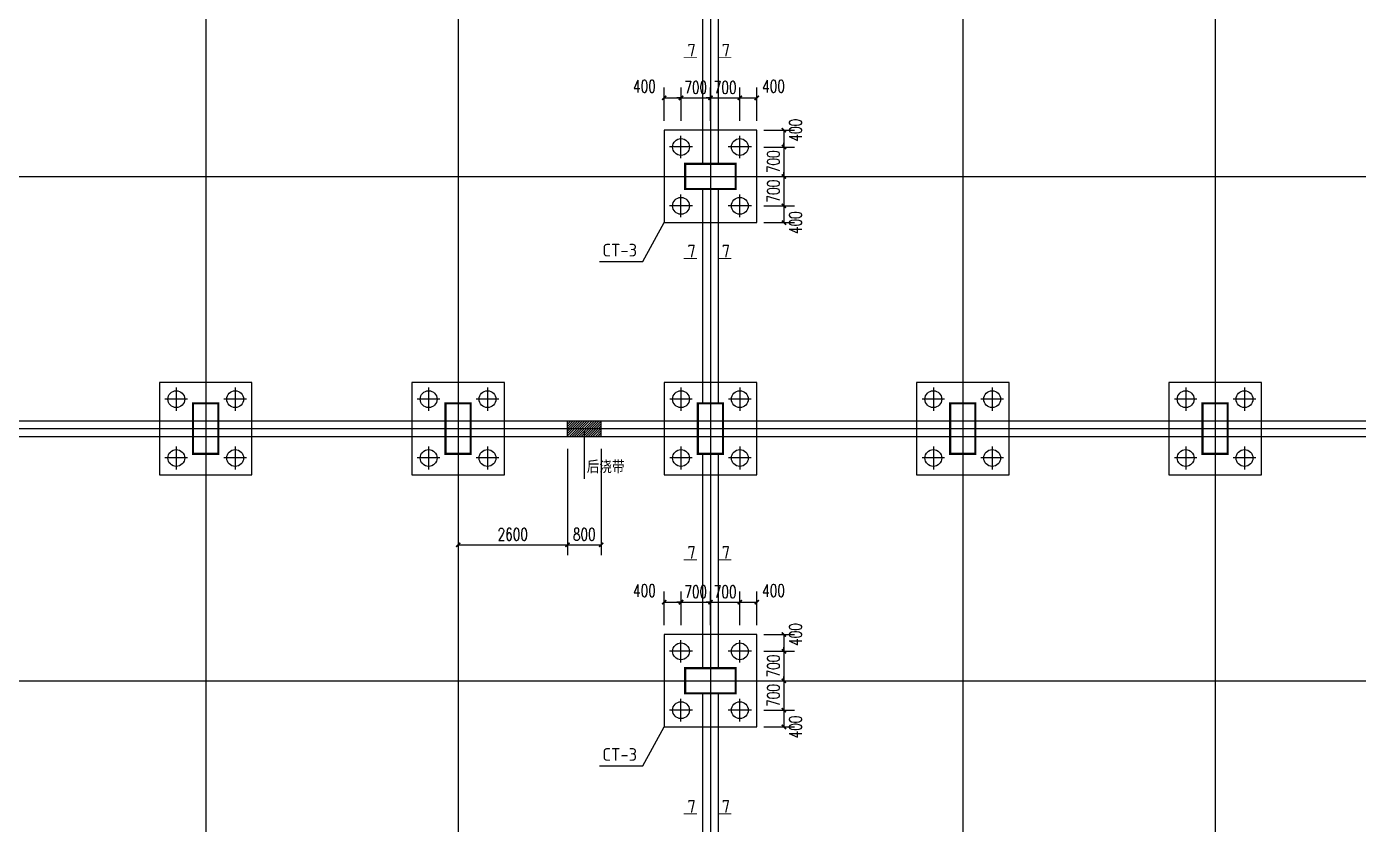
# Model space of a CAD drawing. Extents: x -73672 to 366960, y -527333 to 140666.
# Drawn here: x 35201 to 66865, y 13209 to 32192 of the extents above; entities that cross this region are included whole.
import ezdxf
from ezdxf.enums import TextEntityAlignment as Align

# ---------------------------------------------------------------- set-up
doc = ezdxf.new("R2010")
doc.units = 0
doc.header["$LTSCALE"] = 1000
doc.header["$MEASUREMENT"] = 0
for name, color, linetype in [('AXIS', 3, 'Continuous'), ('COLUMN', 9, 'Continuous'), ('E_WINDOW', 4, 'Continuous'), ('NUM', 3, 'Continuous'), ('WALL', 9, 'Continuous'), ('建-尺寸', 3, 'Continuous')]:
    doc.layers.add(name, color=color, linetype=linetype)
doc.styles.add('A-DIM_T3', font='SIMPLEX', dxfattribs={"width": 0.705882, "bigfont": 'GBCBIG'})
doc.styles.add('TSSD_Norm', font='Tssdeng.shx', dxfattribs={"bigfont": 'hztxt.shx'})
doc.dimstyles.new('A-DIM-100', dxfattribs={"dimtxt": 297.5, "dimasz": 100, "dimexe": 250, "dimexo": 300, "dimgap": 100, "dimtad": 1, "dimdec": 0, "dimzin": 0, "dimdsep": 46, "dimtxsty": 'A-DIM_T3', "dimblk": 'ARCHTICK', "dimcen": 0.09, "dimclrt": 7, "dimazin": 2, "dimtfac": 1, "dimtdec": 0, "dimtix": 1, "dimtmove": 2, "dimatfit": 3, "dimfxl": 0, "dimtolj": 1, "dimtzin": 0, "dimarcsym": 0})

# ---------------------------------------------------------------- blocks, each defined once
blk = doc.blocks.new('_ArchTick')
at = {"color": 0, "linetype": 'ByBlock', "const_width": 0.4}
blk.add_lwpolyline([(-0.5, -0.5), (0.5, 0.5)], dxfattribs=at)
blk = doc.blocks.new('*D9179')
at = {"layer": 'Defpoints', "color": 0}
for p in [(45460, 22442), (48060, 22442), (48060, 19862)]:
    blk.add_point(p, dxfattribs=at)
at = {"layer": '建-尺寸', "color": 0, "lineweight": -2}
for p, q in [((45460, 22142), (45460, 19612)), ((48060, 22142), (48060, 19612)), ((45460, 19862), (48060, 19862))]:
    blk.add_line(p, q, dxfattribs=at)
at = {"layer": '建-尺寸', "color": 0, "linetype": 'ByBlock', "lineweight": -2, "xscale": 100, "yscale": 100, "zscale": 100, "rotation": 180}
blk.add_blockref('_ArchTick', (45460, 19862), dxfattribs=at)
at = {"layer": '建-尺寸', "color": 0, "linetype": 'ByBlock', "lineweight": -2, "xscale": 100, "yscale": 100, "zscale": 100}
blk.add_blockref('_ArchTick', (48060, 19862), dxfattribs=at)
at = {"layer": '建-尺寸', "color": 7, "insert": (46760, 20111), "char_height": 297.5, "attachment_point": 5, "style": 'A-DIM_T3'}
blk.add_mtext('\\A1;2600', dxfattribs=at)
blk = doc.blocks.new('*D9180')
at = {"layer": 'Defpoints', "color": 0}
for p in [(48060, 22442), (48860, 22442), (48860, 19862)]:
    blk.add_point(p, dxfattribs=at)
at = {"layer": '建-尺寸', "color": 0, "lineweight": -2}
for p, q in [((48060, 22142), (48060, 19612)), ((48860, 22142), (48860, 19612)), ((48060, 19862), (48860, 19862))]:
    blk.add_line(p, q, dxfattribs=at)
at = {"layer": '建-尺寸', "color": 0, "linetype": 'ByBlock', "lineweight": -2, "xscale": 100, "yscale": 100, "zscale": 100, "rotation": 180}
blk.add_blockref('_ArchTick', (48060, 19862), dxfattribs=at)
at = {"layer": '建-尺寸', "color": 0, "linetype": 'ByBlock', "lineweight": -2, "xscale": 100, "yscale": 100, "zscale": 100}
blk.add_blockref('_ArchTick', (48860, 19862), dxfattribs=at)
at = {"layer": '建-尺寸', "color": 7, "insert": (48460, 20111), "char_height": 297.5, "attachment_point": 5, "style": 'A-DIM_T3'}
blk.add_mtext('\\A1;800', dxfattribs=at)
blk = doc.blocks.new('*D9189')
at = {"layer": 'Defpoints', "color": 0}
for p in [(52428, 29727), (52428, 29327), (53206, 29327)]:
    blk.add_point(p, dxfattribs=at)
at = {"layer": '建-尺寸', "color": 0, "lineweight": -2}
for p, q in [((52728, 29727), (53456, 29727)), ((53206, 29727), (53206, 29327)), ((52728, 29327), (53456, 29327))]:
    blk.add_line(p, q, dxfattribs=at)
at = {"layer": '建-尺寸', "color": 0, "linetype": 'ByBlock', "lineweight": -2, "xscale": 100, "yscale": 100, "zscale": 100}
for p, rotation in [((53206, 29727), 90), ((53206, 29327), 270)]:
    blk.add_blockref('_ArchTick', p, dxfattribs=dict(at, rotation=rotation))
at = {"layer": '建-尺寸', "color": 7, "insert": (53481, 29727), "char_height": 297.5, "attachment_point": 5, "rotation": 90, "style": 'A-DIM_T3'}
blk.add_mtext('\\A1;400', dxfattribs=at)
blk = doc.blocks.new('*D9190')
at = {"layer": 'Defpoints', "color": 0}
for p in [(52428, 29327), (52428, 28627), (53206, 28627)]:
    blk.add_point(p, dxfattribs=at)
at = {"layer": '建-尺寸', "color": 0, "lineweight": -2}
for p, q in [((52728, 29327), (53456, 29327)), ((53206, 29327), (53206, 29427)), ((53206, 29327), (53206, 28627)), ((52728, 28627), (53456, 28627)), ((53206, 28627), (53206, 28527))]:
    blk.add_line(p, q, dxfattribs=at)
at = {"layer": '建-尺寸', "color": 0, "linetype": 'ByBlock', "lineweight": -2, "xscale": 100, "yscale": 100, "zscale": 100}
for p, rotation in [((53206, 29327), 270), ((53206, 28627), 90)]:
    blk.add_blockref('_ArchTick', p, dxfattribs=dict(at, rotation=rotation))
at = {"layer": '建-尺寸', "color": 7, "insert": (52957, 28977), "char_height": 297.5, "attachment_point": 5, "rotation": 90, "style": 'A-DIM_T3'}
blk.add_mtext('\\A1;700', dxfattribs=at)
blk = doc.blocks.new('*D9191')
at = {"layer": 'Defpoints', "color": 0}
for p in [(52428, 28627), (52428, 27927), (53206, 27927)]:
    blk.add_point(p, dxfattribs=at)
at = {"layer": '建-尺寸', "color": 0, "lineweight": -2}
for p, q in [((52728, 28627), (53456, 28627)), ((53206, 28627), (53206, 28727)), ((53206, 28627), (53206, 27927)), ((52728, 27927), (53456, 27927)), ((53206, 27927), (53206, 27827))]:
    blk.add_line(p, q, dxfattribs=at)
at = {"layer": '建-尺寸', "color": 0, "linetype": 'ByBlock', "lineweight": -2, "xscale": 100, "yscale": 100, "zscale": 100}
for p, rotation in [((53206, 28627), 270), ((53206, 27927), 90)]:
    blk.add_blockref('_ArchTick', p, dxfattribs=dict(at, rotation=rotation))
at = {"layer": '建-尺寸', "color": 7, "insert": (52957, 28277), "char_height": 297.5, "attachment_point": 5, "rotation": 90, "style": 'A-DIM_T3'}
blk.add_mtext('\\A1;700', dxfattribs=at)
blk = doc.blocks.new('*D9192')
at = {"layer": 'Defpoints', "color": 0}
for p in [(52428, 27927), (52428, 27527), (53206, 27527)]:
    blk.add_point(p, dxfattribs=at)
at = {"layer": '建-尺寸', "color": 0, "lineweight": -2}
for p, q in [((52728, 27927), (53456, 27927)), ((53206, 27927), (53206, 27527)), ((52728, 27527), (53456, 27527))]:
    blk.add_line(p, q, dxfattribs=at)
at = {"layer": '建-尺寸', "color": 0, "linetype": 'ByBlock', "lineweight": -2, "xscale": 100, "yscale": 100, "zscale": 100}
for p, rotation in [((53206, 27927), 90), ((53206, 27527), 270)]:
    blk.add_blockref('_ArchTick', p, dxfattribs=dict(at, rotation=rotation))
at = {"layer": '建-尺寸', "color": 7, "insert": (53481, 27527), "char_height": 297.5, "attachment_point": 5, "rotation": 90, "style": 'A-DIM_T3'}
blk.add_mtext('\\A1;400', dxfattribs=at)
blk = doc.blocks.new('*D9193')
at = {"layer": 'Defpoints', "color": 0}
for p in [(52428, 17727), (52428, 17327), (53206, 17327)]:
    blk.add_point(p, dxfattribs=at)
at = {"layer": '建-尺寸', "color": 0, "lineweight": -2}
for p, q in [((52728, 17727), (53456, 17727)), ((53206, 17727), (53206, 17327)), ((52728, 17327), (53456, 17327))]:
    blk.add_line(p, q, dxfattribs=at)
at = {"layer": '建-尺寸', "color": 0, "linetype": 'ByBlock', "lineweight": -2, "xscale": 100, "yscale": 100, "zscale": 100}
for p, rotation in [((53206, 17727), 90), ((53206, 17327), 270)]:
    blk.add_blockref('_ArchTick', p, dxfattribs=dict(at, rotation=rotation))
at = {"layer": '建-尺寸', "color": 7, "insert": (53481, 17727), "char_height": 297.5, "attachment_point": 5, "rotation": 90, "style": 'A-DIM_T3'}
blk.add_mtext('\\A1;400', dxfattribs=at)
blk = doc.blocks.new('*D9194')
at = {"layer": 'Defpoints', "color": 0}
for p in [(52428, 17327), (52428, 16627), (53206, 16627)]:
    blk.add_point(p, dxfattribs=at)
at = {"layer": '建-尺寸', "color": 0, "lineweight": -2}
for p, q in [((53206, 17327), (53206, 17427)), ((52728, 17327), (53456, 17327)), ((53206, 17327), (53206, 16627)), ((52728, 16627), (53456, 16627)), ((53206, 16627), (53206, 16527))]:
    blk.add_line(p, q, dxfattribs=at)
at = {"layer": '建-尺寸', "color": 0, "linetype": 'ByBlock', "lineweight": -2, "xscale": 100, "yscale": 100, "zscale": 100}
for p, rotation in [((53206, 17327), 270), ((53206, 16627), 90)]:
    blk.add_blockref('_ArchTick', p, dxfattribs=dict(at, rotation=rotation))
at = {"layer": '建-尺寸', "color": 7, "insert": (52957, 16977), "char_height": 297.5, "attachment_point": 5, "rotation": 90, "style": 'A-DIM_T3'}
blk.add_mtext('\\A1;700', dxfattribs=at)
blk = doc.blocks.new('*D9195')
at = {"layer": 'Defpoints', "color": 0}
for p in [(52428, 16627), (52428, 15927), (53206, 15927)]:
    blk.add_point(p, dxfattribs=at)
at = {"layer": '建-尺寸', "color": 0, "lineweight": -2}
for p, q in [((52728, 16627), (53456, 16627)), ((53206, 16627), (53206, 16727)), ((53206, 16627), (53206, 15927)), ((52728, 15927), (53456, 15927)), ((53206, 15927), (53206, 15827))]:
    blk.add_line(p, q, dxfattribs=at)
at = {"layer": '建-尺寸', "color": 0, "linetype": 'ByBlock', "lineweight": -2, "xscale": 100, "yscale": 100, "zscale": 100}
for p, rotation in [((53206, 16627), 270), ((53206, 15927), 90)]:
    blk.add_blockref('_ArchTick', p, dxfattribs=dict(at, rotation=rotation))
at = {"layer": '建-尺寸', "color": 7, "insert": (52957, 16277), "char_height": 297.5, "attachment_point": 5, "rotation": 90, "style": 'A-DIM_T3'}
blk.add_mtext('\\A1;700', dxfattribs=at)
blk = doc.blocks.new('*D9196')
at = {"layer": 'Defpoints', "color": 0}
for p in [(52428, 15927), (52428, 15527), (53206, 15527)]:
    blk.add_point(p, dxfattribs=at)
at = {"layer": '建-尺寸', "color": 0, "lineweight": -2}
for p, q in [((52728, 15927), (53456, 15927)), ((53206, 15927), (53206, 15527)), ((52728, 15527), (53456, 15527))]:
    blk.add_line(p, q, dxfattribs=at)
at = {"layer": '建-尺寸', "color": 0, "linetype": 'ByBlock', "lineweight": -2, "xscale": 100, "yscale": 100, "zscale": 100}
for p, rotation in [((53206, 15927), 90), ((53206, 15527), 270)]:
    blk.add_blockref('_ArchTick', p, dxfattribs=dict(at, rotation=rotation))
at = {"layer": '建-尺寸', "color": 7, "insert": (53481, 15527), "char_height": 297.5, "attachment_point": 5, "rotation": 90, "style": 'A-DIM_T3'}
blk.add_mtext('\\A1;400', dxfattribs=at)
blk = doc.blocks.new('*D9324')
at = {"layer": 'Defpoints', "color": 0}
for p in [(50760, 30497), (50360, 29647), (50760, 29647)]:
    blk.add_point(p, dxfattribs=at)
at = {"layer": '建-尺寸', "color": 0, "lineweight": -2}
for p, q in [((50360, 29947), (50360, 30747)), ((50760, 29947), (50760, 30747)), ((50360, 30497), (50760, 30497))]:
    blk.add_line(p, q, dxfattribs=at)
at = {"layer": '建-尺寸', "color": 0, "linetype": 'ByBlock', "lineweight": -2, "xscale": 100, "yscale": 100, "zscale": 100, "rotation": 180}
blk.add_blockref('_ArchTick', (50360, 30497), dxfattribs=at)
at = {"layer": '建-尺寸', "color": 0, "linetype": 'ByBlock', "lineweight": -2, "xscale": 100, "yscale": 100, "zscale": 100}
blk.add_blockref('_ArchTick', (50760, 30497), dxfattribs=at)
at = {"layer": '建-尺寸', "color": 7, "insert": (49890, 30772), "char_height": 297.5, "attachment_point": 5, "style": 'A-DIM_T3'}
blk.add_mtext('\\A1;400', dxfattribs=at)
blk = doc.blocks.new('*D9325')
at = {"layer": 'Defpoints', "color": 0}
for p in [(51460, 30497), (50760, 29647), (51460, 29647)]:
    blk.add_point(p, dxfattribs=at)
at = {"layer": '建-尺寸', "color": 0, "lineweight": -2}
for p, q in [((50760, 29947), (50760, 30747)), ((51460, 29947), (51460, 30747)), ((50760, 30497), (50660, 30497)), ((50760, 30497), (51460, 30497)), ((51460, 30497), (51560, 30497))]:
    blk.add_line(p, q, dxfattribs=at)
at = {"layer": '建-尺寸', "color": 0, "linetype": 'ByBlock', "lineweight": -2, "xscale": 100, "yscale": 100, "zscale": 100}
blk.add_blockref('_ArchTick', (50760, 30497), dxfattribs=at)
at = {"layer": '建-尺寸', "color": 0, "linetype": 'ByBlock', "lineweight": -2, "xscale": 100, "yscale": 100, "zscale": 100, "rotation": 180}
blk.add_blockref('_ArchTick', (51460, 30497), dxfattribs=at)
at = {"layer": '建-尺寸', "color": 7, "insert": (51110, 30746), "char_height": 297.5, "attachment_point": 5, "style": 'A-DIM_T3'}
blk.add_mtext('\\A1;700', dxfattribs=at)
blk = doc.blocks.new('*D9326')
at = {"layer": 'Defpoints', "color": 0}
for p in [(52160, 30497), (51460, 29647), (52160, 29647)]:
    blk.add_point(p, dxfattribs=at)
at = {"layer": '建-尺寸', "color": 0, "lineweight": -2}
for p, q in [((51460, 29947), (51460, 30747)), ((52160, 29947), (52160, 30747)), ((51460, 30497), (51360, 30497)), ((51460, 30497), (52160, 30497)), ((52160, 30497), (52260, 30497))]:
    blk.add_line(p, q, dxfattribs=at)
at = {"layer": '建-尺寸', "color": 0, "linetype": 'ByBlock', "lineweight": -2, "xscale": 100, "yscale": 100, "zscale": 100}
blk.add_blockref('_ArchTick', (51460, 30497), dxfattribs=at)
at = {"layer": '建-尺寸', "color": 0, "linetype": 'ByBlock', "lineweight": -2, "xscale": 100, "yscale": 100, "zscale": 100, "rotation": 180}
blk.add_blockref('_ArchTick', (52160, 30497), dxfattribs=at)
at = {"layer": '建-尺寸', "color": 7, "insert": (51810, 30746), "char_height": 297.5, "attachment_point": 5, "style": 'A-DIM_T3'}
blk.add_mtext('\\A1;700', dxfattribs=at)
blk = doc.blocks.new('*D9327')
at = {"layer": 'Defpoints', "color": 0}
for p in [(52560, 30497), (52160, 29647), (52560, 29647)]:
    blk.add_point(p, dxfattribs=at)
at = {"layer": '建-尺寸', "color": 0, "lineweight": -2}
for p, q in [((52160, 29947), (52160, 30747)), ((52560, 29947), (52560, 30747)), ((52160, 30497), (52560, 30497))]:
    blk.add_line(p, q, dxfattribs=at)
at = {"layer": '建-尺寸', "color": 0, "linetype": 'ByBlock', "lineweight": -2, "xscale": 100, "yscale": 100, "zscale": 100, "rotation": 180}
blk.add_blockref('_ArchTick', (52160, 30497), dxfattribs=at)
at = {"layer": '建-尺寸', "color": 0, "linetype": 'ByBlock', "lineweight": -2, "xscale": 100, "yscale": 100, "zscale": 100}
blk.add_blockref('_ArchTick', (52560, 30497), dxfattribs=at)
at = {"layer": '建-尺寸', "color": 7, "insert": (52960, 30772), "char_height": 297.5, "attachment_point": 5, "style": 'A-DIM_T3'}
blk.add_mtext('\\A1;400', dxfattribs=at)
blk = doc.blocks.new('*D9328')
at = {"layer": 'Defpoints', "color": 0}
for p in [(50760, 18497), (50360, 17647), (50760, 17647)]:
    blk.add_point(p, dxfattribs=at)
at = {"layer": '建-尺寸', "color": 0, "lineweight": -2}
for p, q in [((50360, 17947), (50360, 18747)), ((50760, 17947), (50760, 18747)), ((50360, 18497), (50760, 18497))]:
    blk.add_line(p, q, dxfattribs=at)
at = {"layer": '建-尺寸', "color": 0, "linetype": 'ByBlock', "lineweight": -2, "xscale": 100, "yscale": 100, "zscale": 100, "rotation": 180}
blk.add_blockref('_ArchTick', (50360, 18497), dxfattribs=at)
at = {"layer": '建-尺寸', "color": 0, "linetype": 'ByBlock', "lineweight": -2, "xscale": 100, "yscale": 100, "zscale": 100}
blk.add_blockref('_ArchTick', (50760, 18497), dxfattribs=at)
at = {"layer": '建-尺寸', "color": 7, "insert": (49890, 18772), "char_height": 297.5, "attachment_point": 5, "style": 'A-DIM_T3'}
blk.add_mtext('\\A1;400', dxfattribs=at)
blk = doc.blocks.new('*D9329')
at = {"layer": 'Defpoints', "color": 0}
for p in [(51460, 18497), (50760, 17647), (51460, 17647)]:
    blk.add_point(p, dxfattribs=at)
at = {"layer": '建-尺寸', "color": 0, "lineweight": -2}
for p, q in [((50760, 17947), (50760, 18747)), ((51460, 17947), (51460, 18747)), ((50760, 18497), (50660, 18497)), ((50760, 18497), (51460, 18497)), ((51460, 18497), (51560, 18497))]:
    blk.add_line(p, q, dxfattribs=at)
at = {"layer": '建-尺寸', "color": 0, "linetype": 'ByBlock', "lineweight": -2, "xscale": 100, "yscale": 100, "zscale": 100}
blk.add_blockref('_ArchTick', (50760, 18497), dxfattribs=at)
at = {"layer": '建-尺寸', "color": 0, "linetype": 'ByBlock', "lineweight": -2, "xscale": 100, "yscale": 100, "zscale": 100, "rotation": 180}
blk.add_blockref('_ArchTick', (51460, 18497), dxfattribs=at)
at = {"layer": '建-尺寸', "color": 7, "insert": (51110, 18746), "char_height": 297.5, "attachment_point": 5, "style": 'A-DIM_T3'}
blk.add_mtext('\\A1;700', dxfattribs=at)
blk = doc.blocks.new('*D9330')
at = {"layer": 'Defpoints', "color": 0}
for p in [(52160, 18497), (51460, 17647), (52160, 17647)]:
    blk.add_point(p, dxfattribs=at)
at = {"layer": '建-尺寸', "color": 0, "lineweight": -2}
for p, q in [((51460, 17947), (51460, 18747)), ((52160, 17947), (52160, 18747)), ((51460, 18497), (51360, 18497)), ((51460, 18497), (52160, 18497)), ((52160, 18497), (52260, 18497))]:
    blk.add_line(p, q, dxfattribs=at)
at = {"layer": '建-尺寸', "color": 0, "linetype": 'ByBlock', "lineweight": -2, "xscale": 100, "yscale": 100, "zscale": 100}
blk.add_blockref('_ArchTick', (51460, 18497), dxfattribs=at)
at = {"layer": '建-尺寸', "color": 0, "linetype": 'ByBlock', "lineweight": -2, "xscale": 100, "yscale": 100, "zscale": 100, "rotation": 180}
blk.add_blockref('_ArchTick', (52160, 18497), dxfattribs=at)
at = {"layer": '建-尺寸', "color": 7, "insert": (51810, 18746), "char_height": 297.5, "attachment_point": 5, "style": 'A-DIM_T3'}
blk.add_mtext('\\A1;700', dxfattribs=at)
blk = doc.blocks.new('*D9331')
at = {"layer": 'Defpoints', "color": 0}
for p in [(52560, 18497), (52160, 17647), (52560, 17647)]:
    blk.add_point(p, dxfattribs=at)
at = {"layer": '建-尺寸', "color": 0, "lineweight": -2}
for p, q in [((52160, 17947), (52160, 18747)), ((52560, 17947), (52560, 18747)), ((52160, 18497), (52560, 18497))]:
    blk.add_line(p, q, dxfattribs=at)
at = {"layer": '建-尺寸', "color": 0, "linetype": 'ByBlock', "lineweight": -2, "xscale": 100, "yscale": 100, "zscale": 100, "rotation": 180}
blk.add_blockref('_ArchTick', (52160, 18497), dxfattribs=at)
at = {"layer": '建-尺寸', "color": 0, "linetype": 'ByBlock', "lineweight": -2, "xscale": 100, "yscale": 100, "zscale": 100}
blk.add_blockref('_ArchTick', (52560, 18497), dxfattribs=at)
at = {"layer": '建-尺寸', "color": 7, "insert": (52960, 18772), "char_height": 297.5, "attachment_point": 5, "style": 'A-DIM_T3'}
blk.add_mtext('\\A1;400', dxfattribs=at)

msp = doc.modelspace()

# ---------------------------------------------------------------- hatches: boundary and pattern name
h = msp.add_hatch()
h.set_pattern_fill('ANSI31', color=256, scale=25)
h.set_pattern_definition([(45, (124262.428, -94308.07), (-28.0633, 28.0633), [])])
h.paths.add_polyline_path([(48059.5, 22812.43), (48059.5, 22562.43), (48859.5, 22562.43), (48859.5, 22812.43)])
h.paths.add_polyline_path([(48859.5, 22442.43), (48859.5, 22562.43), (48059.5, 22562.43), (48059.5, 22442.43)])

# ---------------------------------------------------------------- linework, layer by layer
at = {"color": 1}
for p, q in [((39459.5, 48464.63), (39459.5, -12194.22)), ((45459.5, 48464.63), (45459.5, -12194.22)), ((51459.5, 48464.63), (51459.5, -12194.22)), ((57459.5, 48464.63), (57459.5, -12194.22)), ((63459.5, 48464.63), (63459.5, -12194.22)), ((12888.85, 28627.43), (131843.44, 28627.43)), ((13073.85, 22627.43), (131843.44, 22627.43)), ((12888.85, 16627.43), (131843.44, 16627.43))]:
    msp.add_line(p, q, dxfattribs=at)
at = {"color": 0}
for p, q in [((49849.75, 26602.43), (50359.5, 27527.43)), ((48818.38, 26602.43), (49849.75, 26602.43)), ((15939.5, 22812.43), (122979.5, 22812.43)), ((15939.5, 22442.43), (122979.5, 22442.43)), ((49849.75, 14602.43), (50359.5, 15527.43)), ((48818.38, 14602.43), (49849.75, 14602.43))]:
    msp.add_line(p, q, dxfattribs=at)
for p, q in [((48059.5, 22442.43), (48059.5, 22812.43)), ((48859.5, 22442.43), (48859.5, 22812.43)), ((48459.5, 22562.43), (48459.5, 21433.69))]:
    msp.add_line(p, q)
at = {"const_width": 20}
for points in [[(50823.47, 31454.91), (51142.84, 31454.91)], [(51639.05, 31454.91), (51958.42, 31454.91)], [(50823.47, 26675.4), (51142.84, 26675.4)], [(51639.05, 26675.4), (51958.42, 26675.4)], [(50823.47, 19503.8), (51142.84, 19503.8)], [(51639.05, 19503.8), (51958.42, 19503.8)], [(50823.47, 13460.54), (51142.84, 13460.54)], [(51639.05, 13460.54), (51958.42, 13460.54)]]:
    msp.add_lwpolyline(points, dxfattribs=at)
for points in [[(52559.5, 27527.43), (52559.5, 29727.43), (50359.5, 29727.43), (50359.5, 27527.43)], [(40559.5, 23727.43), (38359.5, 23727.43), (38359.5, 21527.43), (40559.5, 21527.43)], [(46559.5, 23727.43), (44359.5, 23727.43), (44359.5, 21527.43), (46559.5, 21527.43)], [(52559.5, 23727.43), (50359.5, 23727.43), (50359.5, 21527.43), (52559.5, 21527.43)], [(58559.5, 23727.43), (56359.5, 23727.43), (56359.5, 21527.43), (58559.5, 21527.43)], [(64559.5, 23727.43), (62359.5, 23727.43), (62359.5, 21527.43), (64559.5, 21527.43)], [(52559.5, 15527.43), (52559.5, 17727.43), (50359.5, 17727.43), (50359.5, 15527.43)]]:
    msp.add_lwpolyline(points, close=True)
at = {"color": 0, "const_width": 50}
for points in [[(52059.5, 28927.43), (50859.5, 28927.43), (50859.5, 28327.43), (52059.5, 28327.43), (52059.5, 28927.43)], [(39159.5, 23227.43), (39159.5, 22027.43), (39759.5, 22027.43), (39759.5, 23227.43), (39159.5, 23227.43)], [(45159.5, 23227.43), (45159.5, 22027.43), (45759.5, 22027.43), (45759.5, 23227.43), (45159.5, 23227.43)], [(51159.5, 23227.43), (51159.5, 22027.43), (51759.5, 22027.43), (51759.5, 23227.43), (51159.5, 23227.43)], [(57159.5, 23227.43), (57159.5, 22027.43), (57759.5, 22027.43), (57759.5, 23227.43), (57159.5, 23227.43)], [(63159.5, 23227.43), (63159.5, 22027.43), (63759.5, 22027.43), (63759.5, 23227.43), (63159.5, 23227.43)], [(52059.5, 16927.43), (50859.5, 16927.43), (50859.5, 16327.43), (52059.5, 16327.43), (52059.5, 16927.43)]]:
    msp.add_lwpolyline(points, dxfattribs=at)
at = {"layer": 'AXIS'}
for p, q in [((50759.5, 29058.62), (50759.5, 29596.25)), ((52159.5, 29058.62), (52159.5, 29596.25)), ((51033.82, 29327.43), (50485.18, 29327.43)), ((52433.82, 29327.43), (51885.18, 29327.43)), ((50759.5, 27658.62), (50759.5, 28196.25)), ((52159.5, 27658.62), (52159.5, 28196.25)), ((51033.82, 27927.43), (50485.18, 27927.43)), ((52433.82, 27927.43), (51885.18, 27927.43)), ((38759.5, 23601.75), (38759.5, 23053.12)), ((40159.5, 23601.75), (40159.5, 23053.12)), ((44759.5, 23601.75), (44759.5, 23053.12)), ((46159.5, 23601.75), (46159.5, 23053.12)), ((50759.5, 23601.75), (50759.5, 23053.12)), ((52159.5, 23601.75), (52159.5, 23053.12)), ((56759.5, 23601.75), (56759.5, 23053.12)), ((58159.5, 23601.75), (58159.5, 23053.12)), ((62759.5, 23601.75), (62759.5, 23053.12)), ((64159.5, 23601.75), (64159.5, 23053.12)), ((39028.32, 23327.43), (38490.68, 23327.43)), ((40428.32, 23327.43), (39890.68, 23327.43)), ((45028.32, 23327.43), (44490.68, 23327.43)), ((46428.32, 23327.43), (45890.68, 23327.43)), ((51028.32, 23327.43), (50490.68, 23327.43)), ((52428.32, 23327.43), (51890.68, 23327.43)), ((57028.32, 23327.43), (56490.68, 23327.43)), ((58428.32, 23327.43), (57890.68, 23327.43)), ((63028.32, 23327.43), (62490.68, 23327.43)), ((64428.32, 23327.43), (63890.68, 23327.43)), ((38759.5, 22201.75), (38759.5, 21653.12)), ((40159.5, 22201.75), (40159.5, 21653.12)), ((44759.5, 22201.75), (44759.5, 21653.12)), ((46159.5, 22201.75), (46159.5, 21653.12)), ((50759.5, 22201.75), (50759.5, 21653.12)), ((52159.5, 22201.75), (52159.5, 21653.12)), ((56759.5, 22201.75), (56759.5, 21653.12)), ((58159.5, 22201.75), (58159.5, 21653.12)), ((62759.5, 22201.75), (62759.5, 21653.12)), ((64159.5, 22201.75), (64159.5, 21653.12)), ((39028.32, 21927.43), (38490.68, 21927.43)), ((40428.32, 21927.43), (39890.68, 21927.43)), ((45028.32, 21927.43), (44490.68, 21927.43)), ((46428.32, 21927.43), (45890.68, 21927.43)), ((51028.32, 21927.43), (50490.68, 21927.43)), ((52428.32, 21927.43), (51890.68, 21927.43)), ((57028.32, 21927.43), (56490.68, 21927.43)), ((58428.32, 21927.43), (57890.68, 21927.43)), ((63028.32, 21927.43), (62490.68, 21927.43)), ((64428.32, 21927.43), (63890.68, 21927.43)), ((50759.5, 17058.62), (50759.5, 17596.25)), ((52159.5, 17058.62), (52159.5, 17596.25)), ((51033.82, 17327.43), (50485.18, 17327.43)), ((52433.82, 17327.43), (51885.18, 17327.43)), ((50759.5, 15658.62), (50759.5, 16196.25)), ((52159.5, 15658.62), (52159.5, 16196.25)), ((51033.82, 15927.43), (50485.18, 15927.43)), ((52433.82, 15927.43), (51885.18, 15927.43))]:
    msp.add_line(p, q, dxfattribs=at)
at = {"layer": 'COLUMN'}
for points in [[(52059.5, 28327.43), (52059.5, 28927.43), (50859.5, 28927.43), (50859.5, 28327.43)], [(39759.5, 23227.43), (39159.5, 23227.43), (39159.5, 22027.43), (39759.5, 22027.43)], [(45759.5, 23227.43), (45159.5, 23227.43), (45159.5, 22027.43), (45759.5, 22027.43)], [(51759.5, 23227.43), (51159.5, 23227.43), (51159.5, 22027.43), (51759.5, 22027.43)], [(57759.5, 23227.43), (57159.5, 23227.43), (57159.5, 22027.43), (57759.5, 22027.43)], [(63759.5, 23227.43), (63159.5, 23227.43), (63159.5, 22027.43), (63759.5, 22027.43)], [(52059.5, 16327.43), (52059.5, 16927.43), (50859.5, 16927.43), (50859.5, 16327.43)]]:
    msp.add_lwpolyline(points, close=True, dxfattribs=at)
at = {"layer": 'E_WINDOW'}
for centre in [(50759.5, 29327.43), (52159.5, 29327.43), (50759.5, 27927.43), (52159.5, 27927.43), (38759.5, 23327.43), (40159.5, 23327.43), (44759.5, 23327.43), (46159.5, 23327.43), (50759.5, 23327.43), (52159.5, 23327.43), (56759.5, 23327.43), (58159.5, 23327.43), (62759.5, 23327.43), (64159.5, 23327.43), (38759.5, 21927.43), (40159.5, 21927.43), (44759.5, 21927.43), (46159.5, 21927.43), (50759.5, 21927.43), (52159.5, 21927.43), (56759.5, 21927.43), (58159.5, 21927.43), (62759.5, 21927.43), (64159.5, 21927.43), (50759.5, 17327.43), (52159.5, 17327.43), (50759.5, 15927.43), (52159.5, 15927.43)]:
    msp.add_circle(centre, 200, dxfattribs=at)
at = {"layer": 'WALL'}
for p, q in [((51274.5, 34327.43), (51274.5, 28927.43)), ((51644.5, 34327.43), (51644.5, 28927.43)), ((51274.5, 28327.43), (51274.5, 23227.43)), ((51644.5, 28327.43), (51644.5, 23227.43)), ((51274.5, 22027.43), (51274.5, 16927.43)), ((51644.5, 22027.43), (51644.5, 16927.43)), ((51274.5, 16327.43), (51274.5, 10927.43)), ((51644.5, 16327.43), (51644.5, 10927.43))]:
    msp.add_line(p, q, dxfattribs=at)

# ---------------------------------------------------------------- texts
at = {"layer": 'NUM', "style": 'TSSD_Norm'}
for s, p in [('7', (51012.36, 31481.54)), ('7', (51827.95, 31481.54)), ('CT-3', (49302.91, 26723.08)), ('7', (51012.36, 26702.03)), ('7', (51827.95, 26702.03)), ('后浇带', (48968.91, 21565.19)), ('7', (51012.36, 19530.44)), ('7', (51827.95, 19530.44)), ('CT-3', (49302.91, 14723.08)), ('7', (51012.36, 13487.18)), ('7', (51827.95, 13487.18))]:
    msp.add_text(s, height=300, dxfattribs=at).set_placement(p, align=Align.CENTER)

# ---------------------------------------------------------------- dimensions: what is measured, and where the dimension line sits
at = {"layer": '建-尺寸', "color": 0}
for base, p1, p2, angle, picture, middle in [((50759.5, 30497.41), (50359.5, 29647.35), (50759.5, 29647.35), 0, '*D9324', (49889.5, 30772.41)), ((52559.5, 30497.41), (52159.5, 29647.35), (52559.5, 29647.35), 0, '*D9327', (52959.5, 30772.41)), ((53205.67, 29327.43), (52428.09, 29727.43), (52428.09, 29327.43), 270, '*D9189', (53480.67, 29727.43)), ((53205.67, 27527.43), (52428.09, 27927.43), (52428.09, 27527.43), 270, '*D9192', (53480.67, 27527.43)), ((50759.5, 18497.41), (50359.5, 17647.35), (50759.5, 17647.35), 0, '*D9328', (49889.5, 18772.41)), ((52559.5, 18497.41), (52159.5, 17647.35), (52559.5, 17647.35), 0, '*D9331', (52959.5, 18772.41)), ((53205.67, 17327.43), (52428.09, 17727.43), (52428.09, 17327.43), 270, '*D9193', (53480.67, 17727.43)), ((53205.67, 15527.43), (52428.09, 15927.43), (52428.09, 15527.43), 270, '*D9196', (53480.67, 15527.43))]:
    dim = msp.add_linear_dim(base=base, p1=p1, p2=p2, angle=angle, dimstyle='A-DIM-100', dxfattribs=at)
    dim.commit()
    dim.dimension.update_dxf_attribs({"geometry": picture, "text_midpoint": middle, "dimtype": 161})
for p1, p2, distance, picture, middle in [((50759.5, 29647.35), (51459.5, 29647.35), 850.05, '*D9325', (51109.5, 30746.16)), ((51459.5, 29647.35), (52159.5, 29647.35), 850.05, '*D9326', (51809.5, 30746.16)), ((52428.09, 29327.43), (52428.09, 28627.43), 777.58, '*D9190', (52956.92, 28977.43)), ((52428.09, 28627.43), (52428.09, 27927.43), 777.58, '*D9191', (52956.92, 28277.43)), ((45459.5, 22442.43), (48059.5, 22442.43), -2580.55, '*D9179', (46759.5, 20110.64)), ((48059.5, 22442.43), (48859.5, 22442.43), -2580.55, '*D9180', (48459.5, 20110.64)), ((50759.5, 17647.35), (51459.5, 17647.35), 850.05, '*D9329', (51109.5, 18746.16)), ((51459.5, 17647.35), (52159.5, 17647.35), 850.05, '*D9330', (51809.5, 18746.16)), ((52428.09, 17327.43), (52428.09, 16627.43), 777.58, '*D9194', (52956.92, 16977.43)), ((52428.09, 16627.43), (52428.09, 15927.43), 777.58, '*D9195', (52956.92, 16277.43))]:
    dim = msp.add_aligned_dim(p1=p1, p2=p2, distance=distance, dimstyle='A-DIM-100', dxfattribs=at)
    dim.commit()
    dim.dimension.update_dxf_attribs({"geometry": picture, "text_midpoint": middle})

doc.saveas('drawing.dxf')
